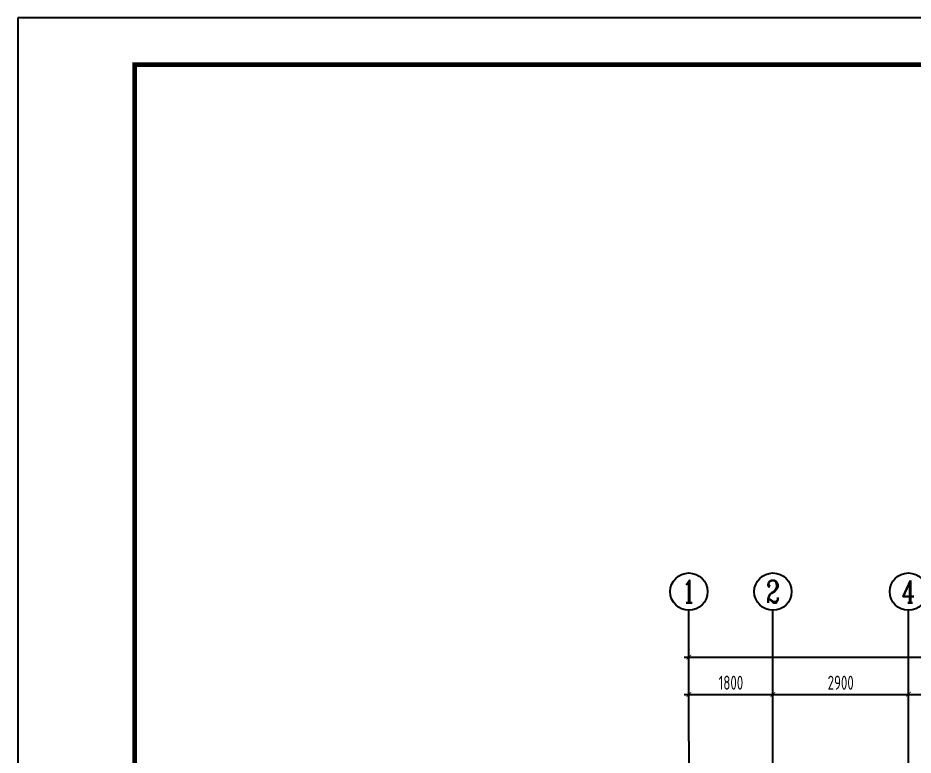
# Model space of a CAD drawing. Extents: x -668857 to 143095, y -247466 to 228182.
# Drawn here: x -229465 to -210300, y 210397 to 226182 of the extents above; entities that cross this region are included whole.
import ezdxf
from ezdxf.enums import TextEntityAlignment as Align

# ---------------------------------------------------------------- set-up
doc = ezdxf.new("R2010")
doc.units = 0
doc.header["$LTSCALE"] = 1000
doc.linetypes.add('DOTE', pattern=[2.42, 2, -0.2, 0.02, -0.2])
doc.layers.get('0').update_dxf_attribs({"linetype": 'CONTINUOUS'})
doc.layers.get('DEFPOINTS').update_dxf_attribs({"linetype": 'CONTINUOUS'})
for name, color, linetype in [('-TK', 7, 'CONTINUOUS'), ('A-AXIS', 1, 'CONTINUOUS'), ('A-DOTE', 10, 'DOTE'), ('AXIS_NUM', 7, 'CONTINUOUS'), ('S-Y一般标注', 3, 'CONTINUOUS')]:
    doc.layers.add(name, color=color, linetype=linetype)
doc.styles.add('TSSD_Axis', font='complex.shx', dxfattribs={"width": 0.7, "bigfont": 'hztxt.shx'})
doc.styles.add('TSSD_DIMENSION', font='Tssdeng.shx', dxfattribs={"width": 0.7, "bigfont": 'tssdchn.shx'})
doc.dimstyles.new('TSSD_100_100', dxfattribs={"dimtxt": 300, "dimasz": 100, "dimexe": 100, "dimexo": 250, "dimgap": 100, "dimtad": 1, "dimdec": 0, "dimzin": 0, "dimdsep": 46, "dimtxsty": 'TSSD_DIMENSION', "dimblk": 'ARCHTICK', "dimcen": 0, "dimdle": 100, "dimclrt": 7, "dimadec": 0, "dimazin": 0, "dimtfac": 1, "dimtdec": 0, "dimtix": 1, "dimtmove": 2, "dimatfit": 3, "dimldrblk": 'ARCHTICK', "dimfxl": 0, "dimtolj": 1, "dimtzin": 0, "dimarcsym": 0})

# ---------------------------------------------------------------- blocks, each defined once
blk = doc.blocks.new('A1')
blk.add_lwpolyline([(0, 59400), (0, 0), (84100, 0), (84100, 59400)], close=True)
at = {"const_width": 100}
blk.add_lwpolyline([(2500, 58400), (2500, 1000), (83100, 1000), (83100, 58400)], close=True, dxfattribs=at)
blk = doc.blocks.new('ts_axno')
at = {"color": 0, "linetype": 'ByBlock', "lineweight": -2}
blk.add_circle((0, 0), 0.5, dxfattribs=at)
at = {"color": 0, "linetype": 'ByBlock', "lineweight": -2, "style": 'TSSD_Axis', "width": 0.7}
blk.add_attdef('A', text='', height=0.6, dxfattribs=at).set_placement((0, 0), align=Align.MIDDLE_CENTER)
blk = doc.blocks.new('_ArchTick')
at = {"color": 0, "linetype": 'ByBlock', "const_width": 0.15}
blk.add_lwpolyline([(-0.5, -0.5), (0.5, 0.5)], dxfattribs=at)
blk = doc.blocks.new('*D217')
at = {"layer": 'DEFPOINTS', "color": 0}
for p in [(6400, 22100), (4600, 21100), (6400, 21100)]:
    blk.add_point(p, dxfattribs=at)
at = {"layer": 'S-Y一般标注', "color": 0, "lineweight": -2}
for p, q in [((4500, 22100), (6500, 22100)), ((4600, 21350), (4600, 22200)), ((6400, 21350), (6400, 22200))]:
    blk.add_line(p, q, dxfattribs=at)
at = {"layer": 'S-Y一般标注', "color": 0, "lineweight": -2, "xscale": 100, "yscale": 100, "zscale": 100, "rotation": 180}
blk.add_blockref('_ArchTick', (4600, 22100), dxfattribs=at)
at = {"layer": 'S-Y一般标注', "color": 0, "lineweight": -2, "xscale": 100, "yscale": 100, "zscale": 100}
blk.add_blockref('_ArchTick', (6400, 22100), dxfattribs=at)
at = {"layer": 'S-Y一般标注', "color": 7, "insert": (5500, 22350), "char_height": 300, "attachment_point": 5, "style": 'TSSD_DIMENSION'}
blk.add_mtext('\\A1;1800', dxfattribs=at)
blk = doc.blocks.new('*D218')
at = {"layer": 'DEFPOINTS', "color": 0}
for p in [(9300, 22100), (6400, 21100), (9300, 21100)]:
    blk.add_point(p, dxfattribs=at)
at = {"layer": 'S-Y一般标注', "color": 0, "lineweight": -2}
for p, q in [((6300, 22100), (9400, 22100)), ((6400, 21350), (6400, 22200)), ((9300, 21350), (9300, 22200))]:
    blk.add_line(p, q, dxfattribs=at)
at = {"layer": 'S-Y一般标注', "color": 0, "lineweight": -2, "xscale": 100, "yscale": 100, "zscale": 100, "rotation": 180}
blk.add_blockref('_ArchTick', (6400, 22100), dxfattribs=at)
at = {"layer": 'S-Y一般标注', "color": 0, "lineweight": -2, "xscale": 100, "yscale": 100, "zscale": 100}
blk.add_blockref('_ArchTick', (9300, 22100), dxfattribs=at)
at = {"layer": 'S-Y一般标注', "color": 7, "insert": (7850, 22350), "char_height": 300, "attachment_point": 5, "style": 'TSSD_DIMENSION'}
blk.add_mtext('\\A1;2900', dxfattribs=at)
blk = doc.blocks.new('*D219')
at = {"layer": 'DEFPOINTS', "color": 0}
for p in [(11100, 22100), (9300, 21100), (11100, 21100)]:
    blk.add_point(p, dxfattribs=at)
at = {"layer": 'S-Y一般标注', "color": 0, "lineweight": -2}
for p, q in [((9200, 22100), (11200, 22100)), ((9300, 21350), (9300, 22200)), ((11100, 21350), (11100, 22200))]:
    blk.add_line(p, q, dxfattribs=at)
at = {"layer": 'S-Y一般标注', "color": 0, "lineweight": -2, "xscale": 100, "yscale": 100, "zscale": 100, "rotation": 180}
blk.add_blockref('_ArchTick', (9300, 22100), dxfattribs=at)
at = {"layer": 'S-Y一般标注', "color": 0, "lineweight": -2, "xscale": 100, "yscale": 100, "zscale": 100}
blk.add_blockref('_ArchTick', (11100, 22100), dxfattribs=at)
at = {"layer": 'S-Y一般标注', "color": 7, "insert": (10200, 22350), "char_height": 300, "attachment_point": 5, "style": 'TSSD_DIMENSION'}
blk.add_mtext('\\A1;1800', dxfattribs=at)
blk = doc.blocks.new('*D239')
at = {"layer": 'DEFPOINTS', "color": 0}
for p in [(54600, 22900), (4600, 21100), (54600, 21100)]:
    blk.add_point(p, dxfattribs=at)
at = {"layer": 'S-Y一般标注', "color": 0, "lineweight": -2}
for p, q in [((4600, 21350), (4600, 23000)), ((54600, 21350), (54600, 23000)), ((4500, 22900), (54700, 22900))]:
    blk.add_line(p, q, dxfattribs=at)
at = {"layer": 'S-Y一般标注', "color": 0, "lineweight": -2, "xscale": 100, "yscale": 100, "zscale": 100, "rotation": 180}
blk.add_blockref('_ArchTick', (4600, 22900), dxfattribs=at)
at = {"layer": 'S-Y一般标注', "color": 0, "lineweight": -2, "xscale": 100, "yscale": 100, "zscale": 100}
blk.add_blockref('_ArchTick', (54600, 22900), dxfattribs=at)
at = {"layer": 'S-Y一般标注', "color": 7, "insert": (29600, 23150), "char_height": 300, "attachment_point": 5, "style": 'TSSD_DIMENSION'}
blk.add_mtext('\\A1;50000', dxfattribs=at)
blk = doc.blocks.new('20210726.16350016')
at = {"layer": 'A-AXIS'}
for p, q in [((4600, 21100), (4600, 23900)), ((6400, 21100), (6400, 23900)), ((9300, 21100), (9300, 23900))]:
    blk.add_line(p, q, dxfattribs=at)
at = {"layer": 'A-DOTE'}
for p, q in [((4600, 21100), (4600, 3600)), ((6400, 10900), (6400, 21100)), ((9300, 10900), (9300, 21100))]:
    blk.add_line(p, q, dxfattribs=at)
at = {"layer": 'A-AXIS'}
ref = blk.add_blockref('ts_axno', (4600, 24300), dxfattribs=dict(at, xscale=800, yscale=800, zscale=800))
ref.add_attrib('1', '1', dxfattribs={"layer": 'AXIS_NUM', "height": 480, "style": 'TSSD_Axis', "width": 0.7}).set_placement((4600, 24300), align=Align.MIDDLE_CENTER)
ref = blk.add_blockref('ts_axno', (6400, 24300), dxfattribs=dict(at, xscale=800, yscale=800, zscale=800))
ref.add_attrib('2', '2', dxfattribs={"layer": 'AXIS_NUM', "height": 480, "style": 'TSSD_Axis', "width": 0.7}).set_placement((6400, 24300), align=Align.MIDDLE_CENTER)
ref = blk.add_blockref('ts_axno', (9300, 24300), dxfattribs=dict(at, xscale=800, yscale=800, zscale=800))
ref.add_attrib('3', '4', dxfattribs={"layer": 'AXIS_NUM', "height": 480, "style": 'TSSD_Axis', "width": 0.7}).set_placement((9300, 24300), align=Align.MIDDLE_CENTER)
at = {"layer": 'S-Y一般标注'}
for base, p1, p2, picture, middle in [((54600, 22900), (4600, 21100), (54600, 21100), '*D239', (29600, 23150)), ((6400, 22100), (4600, 21100), (6400, 21100), '*D217', (5500, 22350)), ((9300, 22100), (6400, 21100), (9300, 21100), '*D218', (7850, 22350)), ((11100, 22100), (9300, 21100), (11100, 21100), '*D219', (10200, 22350))]:
    dim = blk.add_linear_dim(base=base, p1=p1, p2=p2, dimstyle='TSSD_100_100', dxfattribs=at)
    dim.commit()
    dim.dimension.update_dxf_attribs({"geometry": picture, "text_midpoint": middle})

msp = doc.modelspace()

# ---------------------------------------------------------------- block references
at = {"layer": '-TK'}
msp.add_blockref('A1', (-229464.73, 166782.28), dxfattribs=at)
at = {"layer": 'A-DOTE'}
msp.add_blockref('20210726.16350016', (-219700.47, 189597.17), dxfattribs=at)

doc.saveas('drawing.dxf')
